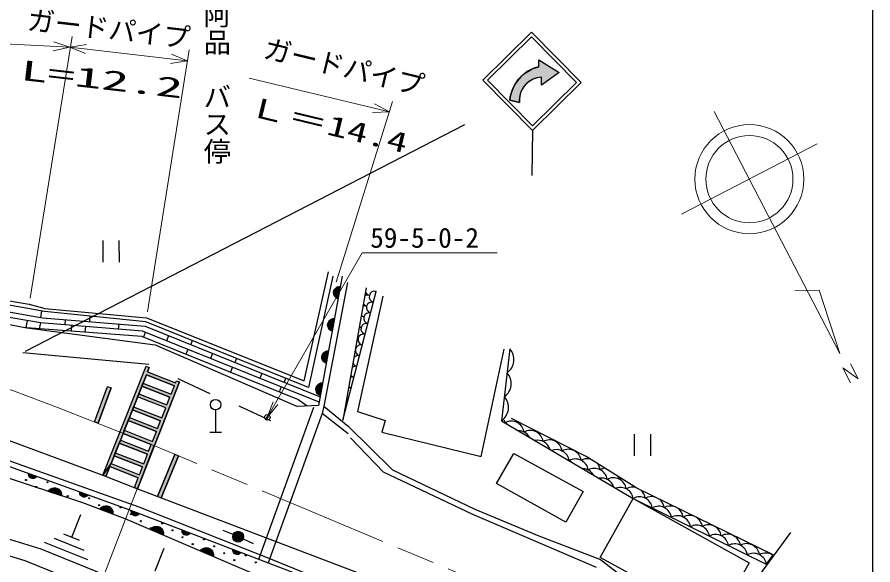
# Model space of a CAD drawing. Units: millimetres, scale not verified. Extents: x 40000 to 680000, y 20000 to 380000.
# Drawn here: x 500493 to 579000, y 289247 to 339470 of the extents above; entities that cross this region are included whole.
import ezdxf
from ezdxf.enums import TextEntityAlignment as Align

# ---------------------------------------------------------------- set-up
doc = ezdxf.new("R2010")
doc.units = ezdxf.units.MM
doc.header["$LTSCALE"] = 1000
doc.header["$PDMODE"] = 32
doc.header["$PDSIZE"] = 500
doc.linetypes.add('CHAIN', pattern=[18.5, 12, -1.5, 3.5, -1.5])
for name, color, linetype, lineweight in [('M-BGD', 7, 'Continuous', 25), ('M-BGD-HTXT', 7, 'Continuous', 13), ('M-BMK', 2, 'CHAIN', 13), ('M-BMK-SRVR', 3, 'Continuous', 25), ('M-STR-HTXT', 7, 'Continuous', 13), ('M-STR-STRC', 7, 'Continuous', 25), ('M-TTL-BAND', 7, 'Continuous', 25)]:
    doc.layers.add(name, color=color, linetype=linetype, lineweight=lineweight)
doc.layers.add('M-OTRS', color=6, linetype='Continuous')
doc.styles.add('@ＭＳ ゴシック', font='')
doc.styles.add('ＭＳ ゴシック', font='')
doc.styles.get('@ＭＳ ゴシック').set_extended_font_data('@MS Gothic')
doc.styles.get('ＭＳ ゴシック').set_extended_font_data('MS Gothic')

# ---------------------------------------------------------------- blocks, each defined once
blk = doc.blocks.new('open_arrow')
at = {"color": 0, "linetype": 'Continuous', "lineweight": -2}
blk.add_lwpolyline([(7.5, 1.25), (0, 0), (7.5, -1.25)], dxfattribs=at)

msp = doc.modelspace()

# ---------------------------------------------------------------- hatches: boundary and pattern name
at = {"layer": 'M-STR-STRC'}
for points in [[(548359, 334925), (548346, 335540), (550206, 334394), (548597, 333232), (548600, 333963), (548207, 333907), (547832, 333780), (547430, 333544), (547198, 333345), (547005, 333126), (546805, 332813), (546682, 332527), (546601, 332223), (546567, 331954), (546571, 331643), (545692, 331850), (545736, 332156), (545808, 332463), (545934, 332832), (546124, 333226), (546295, 333502), (546500, 333770), (546670, 333959), (546963, 334228), (547183, 334394), (547553, 334619), (547842, 334755), (548135, 334862)], [(512338, 307460), (512617, 307349), (512461, 306960), (515036, 305945), (515112, 306137), (515391, 306027), (511528, 296224), (511249, 296334), (511605, 297237), (508999, 298264), (508635, 297350), (508356, 297461), (509109, 298543), (511715, 297516), (511995, 298226), (509392, 299252), (509503, 299531), (512105, 298506), (512451, 299384), (509853, 300408), (509963, 300687), (512561, 299663), (512806, 300285), (510211, 301307), (510322, 301586), (512916, 300564), (513272, 301468), (510681, 302489), (510791, 302768), (513382, 301747), (513659, 302449), (511072, 303469), (511183, 303748), (513769, 302729), (514130, 303644), (511548, 304662), (511658, 304941), (514240, 303924), (514511, 304611), (511931, 305628), (512041, 305907), (514621, 304890), (514926, 305666), (512351, 306680), (509110, 298543), (508356, 297461)], [(507599, 302365), (508799, 305606), (509128, 305484), (507927, 302243)], [(513706, 295394), (515295, 299245), (514971, 299378), (513382, 295527)]]:
    msp.add_hatch(color=256, dxfattribs=at).paths.add_polyline_path(points)

# ---------------------------------------------------------------- linework, layer by layer
at = {"layer": 'M-BGD'}
for p, q in [((508349, 318998), (508351, 316998)), ((509871, 316999), (509869, 318999)), ((526832, 306111), (529066, 316120)), ((529461, 315725), (527213, 305507)), ((530310, 315709), (528133, 303855)), ((501485, 312765), (489037, 314887)), ((491166, 314927), (501599, 313151)), ((530804, 315145), (528627, 303785)), ((502643, 311447), (487135, 314081)), ((487306, 314598), (502812, 311907)), ((529521, 314204), (529556, 314393)), ((529542, 314054), (529521, 314204)), ((529591, 313923), (529542, 314054)), ((529556, 314393), (529629, 314526)), ((529566, 314050), (529652, 314522)), ((529745, 314627), (529615, 313919)), ((529629, 314526), (529721, 314631)), ((529673, 313835), (529829, 314685)), ((529721, 314631), (529861, 314728)), ((529912, 314742), (529730, 313751)), ((529797, 313714), (529988, 314753)), ((529861, 314728), (529992, 314777)), ((530063, 314764), (529863, 313678)), ((530142, 314798), (529926, 313618)), ((529992, 314777), (530142, 314798)), ((532523, 314660), (530389, 302523)), ((530389, 302523), (533426, 314322)), ((487171, 313686), (501377, 310976)), ((529688, 313783), (529591, 313923)), ((529793, 313691), (529688, 313783)), ((529926, 313618), (529793, 313691)), ((534044, 313876), (531710, 303311)), ((503002, 312477), (501485, 312765)), ((501599, 313151), (503040, 312766)), ((502744, 312526), (502642, 311936)), ((512298, 311540), (503002, 312477)), ((503040, 312766), (512374, 311908)), ((502812, 311907), (512248, 311127)), ((504900, 311734), (504861, 311263)), ((507163, 312058), (507121, 311551)), ((512374, 311908), (526832, 306111)), ((529203, 311676), (529073, 310968)), ((529087, 311576), (529179, 311681)), ((529131, 310884), (529287, 311734)), ((529179, 311681), (529319, 311777)), ((529371, 311792), (529189, 310800)), ((529255, 310764), (529446, 311802)), ((529319, 311777), (529450, 311826)), ((529521, 311813), (529322, 310727)), ((529601, 311847), (529384, 310667)), ((529450, 311826), (529601, 311847)), ((501335, 310984), (501449, 311650)), ((501377, 310976), (513154, 309410)), ((511942, 310185), (501377, 310976)), ((502559, 310887), (502654, 311445)), ((511985, 310673), (502643, 311447)), ((505474, 310669), (505519, 311209)), ((506740, 310574), (506784, 311104)), ((509816, 311328), (509776, 310856)), ((512248, 311127), (528281, 304660)), ((527213, 305507), (512298, 311540)), ((528979, 311254), (529014, 311443)), ((529000, 311103), (528979, 311254)), ((529049, 310972), (529000, 311103)), ((529014, 311443), (529087, 311576)), ((529024, 311099), (529111, 311571)), ((529146, 310833), (529049, 310972)), ((526250, 304398), (511942, 310185)), ((528190, 304163), (511985, 310673)), ((512252, 310565), (512076, 310130)), ((514389, 310263), (514197, 309784)), ((529251, 310740), (529146, 310833)), ((529384, 310667), (529251, 310740)), ((513154, 309410), (526205, 303765)), ((516565, 309814), (516416, 309445)), ((516143, 309002), (515964, 308558)), ((518411, 308641), (518221, 308168)), ((528472, 308492), (528545, 308625)), ((528482, 308148), (528569, 308621)), ((528661, 308726), (528531, 308017)), ((528545, 308625), (528638, 308730)), ((528589, 307934), (528745, 308783)), ((528638, 308730), (528777, 308826)), ((528829, 308841), (528647, 307850)), ((528713, 307813), (528904, 308852)), ((528777, 308826), (528908, 308875)), ((528979, 308862), (528780, 307777)), ((529059, 308897), (528842, 307716)), ((528908, 308875), (529059, 308897)), ((543073, 299177), (545185, 309032)), ((545691, 309069), (544938, 302458)), ((520622, 308173), (520475, 307808)), ((528437, 308303), (528472, 308492)), ((528459, 308153), (528437, 308303)), ((528508, 308022), (528459, 308153)), ((528604, 307882), (528508, 308022)), ((528709, 307790), (528604, 307882)), ((528842, 307716), (528709, 307790)), ((520063, 306900), (520246, 307354)), ((518199, 304919), (515263, 306316)), ((522949, 306810), (522762, 306343)), ((525128, 306351), (524982, 305990)), ((524711, 305560), (524524, 305096)), ((527896, 305352), (527930, 305541)), ((527930, 305541), (528004, 305674)), ((527940, 305198), (528027, 305670)), ((528120, 305775), (527990, 305067)), ((528004, 305674), (528096, 305779)), ((528047, 304983), (528203, 305833)), ((528096, 305779), (528236, 305876)), ((528287, 305891), (528105, 304899)), ((528172, 304863), (528362, 305901)), ((528236, 305876), (528367, 305925)), ((528438, 305912), (528238, 304826)), ((528517, 305946), (528300, 304766)), ((528367, 305925), (528517, 305946)), ((527917, 305202), (527896, 305352)), ((527966, 305071), (527917, 305202)), ((528062, 304931), (527966, 305071)), ((528167, 304839), (528062, 304931)), ((528300, 304766), (528167, 304839)), ((528133, 303855), (526205, 303765)), ((527108, 303807), (526250, 304398)), ((518700, 303459), (518702, 301419)), ((523755, 302441), (520864, 303793)), ((522667, 289766), (527721, 303716)), ((528464, 303117), (523512, 289444)), ((528627, 303785), (528464, 303117)), ((530870, 301269), (528464, 303117)), ((528627, 303785), (530858, 301963)), ((531710, 303311), (534244, 302481)), ((488362, 302863), (511666, 294562)), ((488404, 302387), (510731, 294316)), ((534244, 302481), (533949, 301426)), ((544938, 302458), (557020, 295337)), ((552688, 299172), (545832, 302672)), ((497134, 301628), (508495, 297405)), ((530858, 301963), (534925, 297948)), ((506510, 294922), (487923, 301092)), ((518162, 301419), (519242, 301420)), ((534108, 297761), (531079, 300900)), ((533949, 301426), (543073, 299177)), ((557099, 301234), (557101, 299234)), ((558621, 299235), (558619, 301235)), ((544463, 296695), (546069, 299444)), ((546069, 299444), (552429, 295982)), ((557341, 296273), (552688, 299172)), ((501543, 297535), (501545, 297636)), ((501545, 297636), (502298, 297364)), ((502246, 297315), (501554, 297565)), ((542295, 293874), (534108, 297761)), ((534925, 297948), (542481, 294357)), ((501561, 297443), (501543, 297535)), ((501609, 297341), (501561, 297443)), ((501562, 297494), (502194, 297266)), ((502127, 297222), (501585, 297418)), ((501668, 297269), (501609, 297341)), ((501624, 297336), (502045, 297183)), ((501747, 297206), (501668, 297269)), ((501938, 297171), (501698, 297258)), ((501867, 297162), (501747, 297206)), ((501969, 297160), (501867, 297162)), ((502060, 297178), (501969, 297160)), ((502163, 297226), (502060, 297178)), ((502235, 297285), (502163, 297226)), ((502298, 297364), (502235, 297285)), ((508495, 297405), (511389, 296279)), ((503337, 295976), (503435, 296107)), ((504571, 295566), (503337, 295976)), ((504546, 295656), (503411, 296033)), ((503435, 296107), (503550, 296206)), ((503460, 296099), (504546, 295739)), ((504546, 295821), (503509, 296165)), ((503550, 296206), (503715, 296288)), ((503608, 296214), (504496, 295919)), ((504447, 296018), (503706, 296264)), ((503715, 296288), (503863, 296321)), ((503854, 296297), (504348, 296133)), ((503863, 296321), (504027, 296322)), ((504027, 296322), (504224, 296256)), ((504224, 296256), (504356, 296158)), ((504356, 296158), (504455, 296043)), ((504455, 296043), (504537, 295878)), ((511389, 296279), (540002, 285409)), ((550838, 293148), (544463, 296695)), ((552429, 295982), (550838, 293148)), ((569914, 290135), (557341, 296273)), ((487789, 295310), (502671, 290708)), ((504537, 295878), (504570, 295730)), ((504570, 295730), (504571, 295566)), ((506244, 295836), (506246, 295937)), ((506261, 295744), (506244, 295836)), ((506246, 295937), (506998, 295665)), ((506947, 295616), (506254, 295866)), ((506310, 295642), (506261, 295744)), ((506263, 295795), (506895, 295566)), ((506828, 295522), (506286, 295718)), ((506368, 295569), (506310, 295642)), ((506325, 295636), (506746, 295484)), ((506448, 295507), (506368, 295569)), ((506639, 295472), (506399, 295559)), ((506568, 295463), (506448, 295507)), ((506669, 295461), (506568, 295463)), ((506761, 295479), (506669, 295461)), ((506863, 295527), (506761, 295479)), ((506936, 295586), (506863, 295527)), ((506998, 295665), (506936, 295586)), ((553975, 289931), (557020, 295337)), ((557020, 295337), (569282, 289276)), ((557020, 295337), (567657, 289443)), ((510395, 293478), (506510, 294922)), ((508063, 294345), (508166, 294473)), ((508166, 294473), (508284, 294568)), ((508190, 294464), (509262, 294065)), ((509265, 294147), (508242, 294528)), ((508284, 294568), (508451, 294644)), ((508342, 294574), (509219, 294248)), ((509173, 294348), (508442, 294620)), ((508451, 294644), (508600, 294672)), ((508591, 294648), (509079, 294466)), ((508600, 294672), (508765, 294666)), ((508765, 294666), (508960, 294594)), ((508960, 294594), (509088, 294491)), ((509088, 294491), (509182, 294372)), ((511666, 294562), (523729, 289805)), ((487864, 293668), (501206, 289640)), ((505502, 291783), (506337, 293857)), ((509281, 293892), (508063, 294345)), ((509259, 293983), (508138, 294400)), ((509182, 294372), (509259, 294205)), ((509259, 294205), (509287, 294056)), ((509287, 294056), (509281, 293892)), ((510731, 294316), (527055, 288094)), ((510955, 294127), (510960, 294228)), ((510972, 294036), (510955, 294127)), ((510960, 294228), (511707, 293944)), ((511655, 293895), (510967, 294157)), ((511018, 293932), (510972, 294036)), ((510974, 294086), (511602, 293847)), ((511534, 293804), (510996, 294009)), ((511076, 293859), (511018, 293932)), ((511033, 293927), (511452, 293767)), ((511154, 293795), (511076, 293859)), ((511345, 293756), (511106, 293848)), ((511274, 293749), (511154, 293795)), ((511375, 293745), (511274, 293749)), ((511467, 293761), (511375, 293745)), ((511570, 293808), (511467, 293761)), ((511643, 293865), (511570, 293808)), ((511707, 293944), (511643, 293865)), ((553636, 289004), (542295, 293874)), ((542481, 294357), (548354, 291897)), ((525958, 286828), (510395, 293478)), ((506220, 291494), (504784, 292072)), ((512704, 292491), (512814, 292614)), ((513900, 291980), (512704, 292491)), ((513883, 292072), (512783, 292542)), ((512814, 292614), (512936, 292703)), ((512837, 292604), (513889, 292154)), ((513896, 292236), (512892, 292665)), ((512936, 292703), (513107, 292771)), ((512994, 292706), (513855, 292338)), ((513814, 292441), (513097, 292747)), ((513107, 292771), (513257, 292792)), ((513247, 292768), (513725, 292564)), ((513257, 292792), (513421, 292778)), ((513421, 292778), (513612, 292697)), ((513612, 292697), (513735, 292587)), ((513735, 292587), (513824, 292465)), ((513824, 292465), (513893, 292294)), ((513893, 292294), (513913, 292144)), ((513913, 292144), (513900, 291980)), ((515624, 292348), (515629, 292449)), ((515641, 292256), (515624, 292348)), ((515629, 292449), (516376, 292164)), ((516324, 292116), (515636, 292378)), ((515687, 292153), (515641, 292256)), ((515643, 292307), (516271, 292067)), ((516203, 292025), (515665, 292230)), ((515745, 292079), (515687, 292153)), ((515702, 292147), (516121, 291988)), ((515823, 292015), (515745, 292079)), ((516014, 291977), (515775, 292068)), ((516312, 292086), (516239, 292028)), ((516376, 292164), (516312, 292086)), ((520307, 292019), (519383, 292403)), ((571441, 292211), (548026, 260381)), ((506982, 289703), (502993, 291309)), ((503889, 291690), (506601, 290598)), ((515943, 291970), (515823, 292015)), ((516044, 291965), (515943, 291970)), ((516136, 291982), (516044, 291965)), ((516239, 292028), (516136, 291982)), ((521224, 291620), (522134, 291207)), ((548354, 291897), (554005, 289745)), ((502671, 290708), (517223, 284851)), ((513144, 288712), (513979, 290786)), ((517302, 290526), (517411, 290649)), ((518498, 290015), (517302, 290526)), ((518480, 290107), (517381, 290577)), ((517411, 290649), (517534, 290738)), ((517435, 290639), (518487, 290189)), ((518494, 290271), (517490, 290700)), ((517534, 290738), (517705, 290806)), ((517592, 290741), (518453, 290374)), ((518412, 290476), (517694, 290783)), ((517705, 290806), (517855, 290827)), ((517845, 290803), (518323, 290599)), ((517855, 290827), (518019, 290814)), ((518019, 290814), (518210, 290732)), ((518210, 290732), (518333, 290623)), ((518333, 290623), (518422, 290500)), ((518422, 290500), (518490, 290329)), ((520293, 290569), (520297, 290670)), ((520309, 290477), (520293, 290569)), ((520297, 290670), (521045, 290385)), ((520992, 290336), (520304, 290599)), ((520355, 290374), (520309, 290477)), ((520311, 290527), (520939, 290288)), ((518490, 290329), (518511, 290179)), ((518511, 290179), (518498, 290015)), ((520872, 290245), (520333, 290450)), ((520413, 290300), (520355, 290374)), ((520370, 290368), (520789, 290208)), ((520491, 290236), (520413, 290300)), ((520682, 290198), (520443, 290289)), ((520611, 290191), (520491, 290236)), ((520712, 290186), (520611, 290191)), ((520804, 290203), (520712, 290186)), ((520907, 290249), (520804, 290203)), ((520981, 290307), (520907, 290249)), ((521045, 290385), (520981, 290307)), ((523729, 289805), (549040, 279550)), ((564613, 284128), (553975, 289931)), ((554005, 289745), (563990, 282082)), ((569233, 289300), (569843, 290170)), ((501206, 289640), (521474, 281526)), ((567657, 289443), (564613, 284128))]:
    msp.add_line(p, q, dxfattribs=at)
for centre, radius in [((518700, 303939), 480), ((501311, 297026), 50), ((503276, 296826), 50), ((502239, 296391), 50), ((504205, 296191), 50), ((505133, 295556), 50), ((507098, 295357), 50), ((508026, 294722), 50), ((509991, 294523), 50), ((508954, 294087), 50), ((510920, 293888), 50), ((511848, 293253), 50), ((513813, 293053), 50), ((512776, 292618), 50), ((514741, 292418), 50), ((520768, 291827), 500), ((520768, 291827), 440), ((520768, 291827), 380), ((520768, 291827), 320), ((520768, 291827), 260), ((515670, 291783), 50), ((517635, 291584), 50), ((520768, 291827), 200), ((520768, 291827), 140), ((520768, 291827), 80), ((520768, 291827), 20), ((516598, 291148), 50), ((517526, 290513), 50), ((518563, 290949), 50), ((519491, 290314), 50), ((520419, 289679), 50), ((521456, 290115), 50), ((522385, 289480), 50)]:
    msp.add_circle(centre, radius, dxfattribs=at)
for centre, radius, start, end in [((532934, 314448), 508, 199.46576, 255.56429), ((533299, 313830), 508, 75.56429, 255.56429), ((533552, 314813), 508, 243.42595, 255.56429), ((532681, 313465), 508, 75.56429, 125.69045), ((533046, 312847), 508, 75.56429, 255.56429), ((532428, 312482), 508, 75.56429, 114.05477), ((532681, 313465), 508, 214.36551, 255.56429), ((532175, 311499), 508, 75.56429, 103.85179), ((532428, 312482), 508, 226.00119, 255.56429), ((532793, 311864), 508, 75.56429, 255.56429), ((531922, 310515), 508, 75.56429, 94.40322), ((532175, 311499), 508, 236.20417, 255.56429), ((532540, 310880), 508, 75.56429, 255.56429), ((532287, 309897), 508, 75.56429, 255.56429), ((532034, 308914), 508, 75.56429, 255.56429), ((544592, 308078), 1480, 304.96594, 42.0438), ((531781, 307931), 508, 201.1464, 255.56429), ((531781, 307931), 508, 75.56429, 138.90956), ((531528, 306948), 508, 75.56429, 124.4908), ((531274, 305964), 508, 75.56429, 113.03841), ((531528, 306948), 508, 215.56516, 255.56429), ((544341, 305874), 1480, 304.96594, 42.0438), ((531021, 304981), 508, 75.56429, 102.92879), ((531274, 305964), 508, 227.01757, 255.56429), ((544090, 303670), 1480, 304.96594, 42.0438), ((530768, 303998), 508, 75.56429, 93.53014), ((531021, 304981), 508, 237.12718, 255.56429), ((544731, 301221), 1186, 50.28304, 68.68584), ((544084, 302107), 1186, 8.58077, 20.33489), ((545828, 301245), 1186, 8.58077, 118.8142), ((545181, 302131), 1186, 8.58077, 13.88161), ((546926, 301269), 1186, 113.62071, 118.8142), ((546476, 300358), 1186, 29.55065, 89.41823), ((547573, 300382), 1186, 8.58077, 118.8142), ((548221, 299496), 1186, 17.7358, 101.23308), ((549318, 299520), 1186, 8.58077, 118.8142), ((549965, 298633), 1186, 8.58077, 110.76235), ((551063, 298657), 1186, 8.58077, 118.8142), ((550613, 297747), 1186, 52.33046, 66.63842), ((551710, 297771), 1186, 8.58077, 118.8142), ((552807, 297795), 1186, 79.32311, 118.8142), ((552807, 297795), 1186, 8.58077, 36.82735), ((552357, 296885), 1186, 30.13951, 88.82933), ((553455, 296909), 1186, 8.58077, 118.8142), ((554552, 296933), 1186, 97.60543, 118.8142), ((554102, 296022), 1186, 18.17504, 100.79384), ((555200, 296046), 1186, 8.58077, 118.8142), ((554552, 296933), 1186, 8.58077, 18.545), ((556297, 296070), 1186, 110.44545, 118.8142), ((555847, 295160), 1186, 8.58077, 110.38811), ((556944, 295184), 1186, 75.09093, 118.8142), ((556944, 295184), 1186, 8.58077, 50.36425), ((557592, 294297), 1186, 8.58077, 118.8142), ((558689, 294321), 1186, 75.4757, 118.8142), ((558689, 294321), 1186, 8.58077, 52.47988), ((559337, 293435), 1186, 8.58077, 118.8142), ((560434, 293459), 1186, 72.87828, 118.8142), ((560434, 293459), 1186, 8.58077, 55.07729), ((561081, 292573), 1186, 8.58077, 118.8142), ((562179, 292597), 1186, 69.11379, 118.8142), ((562826, 291710), 1186, 8.58077, 118.8142), ((562179, 292597), 1186, 8.58077, 58.84178), ((563923, 291734), 1186, 8.58077, 118.8142), ((565668, 290872), 1186, 8.58077, 118.8142), ((564571, 290848), 1186, 8.58077, 118.8142), ((566316, 289985), 1186, 8.58077, 118.8142), ((567413, 290009), 1186, 8.58077, 118.8142), ((568060, 289123), 1186, 8.58077, 118.8142), ((569158, 289147), 1186, 56.22673, 118.8142)]:
    msp.add_arc(centre, radius, start, end, dxfattribs=at)
at = {"layer": 'M-BGD-HTXT'}
for p, q in [((575958, 308636), (564449, 330829)), ((561457, 321393), (573885, 327838)), ((574083, 314423), (571847, 314390)), ((575958, 308636), (574083, 314423)), ((577654, 306312), (576231, 307317)), ((576231, 307317), (576951, 305945)), ((576944, 307682), (577654, 306312))]:
    msp.add_line(p, q, dxfattribs=at)
for radius in [5000, 4000]:
    msp.add_circle((567671, 324615), radius, dxfattribs=at)
at = {"layer": 'M-BMK'}
msp.add_line((551100, 284244), (513021, 300196), dxfattribs=at)
msp.add_lwpolyline([(489483, 308569), (492756, 307647), (496190, 306567), (500159, 305196), (504283, 303661), (513021, 300196)], dxfattribs=at)
at = {"layer": 'M-BMK-SRVR'}
for p, q in [((523393, 302774), (523493, 302774)), ((523443, 302824), (523443, 302724))]:
    msp.add_line(p, q, dxfattribs=at)
msp.add_circle((523443, 302774), 50, dxfattribs=at)
at = {"layer": 'M-OTRS'}
msp.add_point((523443, 302774), dxfattribs=at)
at = {"layer": 'M-STR-HTXT'}
for p, q in [((458689, 339060), (505334, 336718)), ((501686, 313695), (505541, 337696)), ((505541, 337696), (501686, 313695)), ((503857, 337212), (505334, 336718)), ((505334, 336718), (506872, 336963)), ((505334, 336718), (503814, 336373)), ((506776, 336128), (505334, 336718)), ((505334, 336718), (516108, 335474)), ((516264, 336462), (512460, 312452)), ((514666, 336064), (516108, 335474)), ((516108, 335474), (514570, 335229)), ((521775, 333879), (534645, 330775)), ((534944, 331730), (529758, 315175)), ((533285, 331535), (534645, 330775)), ((534645, 330775), (533089, 330719)), ((513021, 300196), (502118, 271819))]:
    msp.add_line(p, q, dxfattribs=at)
msp.add_lwpolyline([(523443, 302774), (532156, 317865), (544532, 317865)], dxfattribs=at)
at = {"layer": 'M-STR-STRC'}
for p, q in [((547689, 338099), (543219, 333693)), ((543644, 333690), (547686, 337675)), ((547686, 337675), (551825, 333476)), ((552250, 333473), (547689, 338099)), ((548359, 334925), (548346, 335540)), ((548346, 335540), (550206, 334394)), ((543219, 333693), (547780, 329067)), ((547783, 329491), (543644, 333690)), ((550206, 334394), (548597, 333232)), ((548597, 333232), (548600, 333963)), ((547780, 329067), (552250, 333473)), ((551825, 333476), (547783, 329491)), ((545692, 331850), (546571, 331643)), ((501255, 308830), (541555, 329633)), ((547780, 329067), (547705, 324937)), ((512585, 307630), (501008, 308681)), ((508356, 297461), (512338, 307460)), ((512462, 306959), (512617, 307349)), ((512042, 305906), (512351, 306680)), ((512351, 306680), (514926, 305666)), ((512461, 306960), (515036, 305945)), ((507599, 302365), (508799, 305606)), ((507927, 302243), (509128, 305484)), ((508799, 305606), (509128, 305484)), ((511528, 296224), (515391, 306027)), ((511658, 304941), (511931, 305628)), ((511931, 305628), (514511, 304611)), ((512041, 305907), (514621, 304890)), ((514621, 304890), (514926, 305666)), ((515036, 305945), (515112, 306137)), ((511548, 304662), (511183, 303748)), ((514130, 303644), (511548, 304662)), ((511658, 304941), (514240, 303924)), ((514240, 303924), (514511, 304611)), ((510792, 302768), (511072, 303469)), ((511072, 303469), (513659, 302449)), ((511182, 303748), (513769, 302729)), ((513769, 302729), (514130, 303644)), ((510322, 301586), (510681, 302489)), ((510681, 302489), (513272, 301468)), ((510791, 302768), (513382, 301747)), ((513382, 301747), (513659, 302449)), ((510321, 301587), (512916, 300564)), ((512916, 300564), (513272, 301468)), ((510211, 301307), (509963, 300687)), ((509963, 300687), (512561, 299663)), ((510211, 301307), (512806, 300285)), ((509503, 299531), (509853, 300408)), ((509853, 300408), (512451, 299384)), ((512561, 299663), (512806, 300285)), ((509110, 298543), (509392, 299252)), ((509392, 299252), (511995, 298227)), ((509502, 299531), (512105, 298506)), ((512105, 298506), (512451, 299384)), ((513382, 295527), (514971, 299378)), ((515295, 299245), (513706, 295394)), ((509109, 298543), (511715, 297516)), ((508635, 297350), (508999, 298264)), ((508999, 298264), (511605, 297237)), ((511715, 297516), (511995, 298227)), ((511249, 296334), (511605, 297237))]:
    msp.add_line(p, q, dxfattribs=at)
for points in [[(548359, 334925), (548346, 335540), (550206, 334394), (548597, 333232), (548600, 333963), (548207, 333907), (547832, 333780), (547430, 333544), (547198, 333345), (547005, 333126), (546805, 332813), (546682, 332527), (546601, 332223), (546567, 331954), (546571, 331643), (545692, 331850), (545736, 332156), (545808, 332463), (545934, 332832), (546124, 333226), (546295, 333502), (546500, 333770), (546670, 333959), (546963, 334228), (547183, 334394), (547553, 334619), (547842, 334755), (548135, 334862)], [(512338, 307460), (512617, 307349), (512461, 306960), (515036, 305945), (515112, 306137), (515391, 306027), (511528, 296224), (511249, 296334), (511605, 297237), (508999, 298264), (508635, 297350), (508356, 297461), (509109, 298543), (511715, 297516), (511995, 298226), (509392, 299252), (509503, 299531), (512105, 298506), (512451, 299384), (509853, 300408), (509963, 300687), (512561, 299663), (512806, 300285), (510211, 301307), (510322, 301586), (512916, 300564), (513272, 301468), (510681, 302489), (510791, 302768), (513382, 301747), (513659, 302449), (511072, 303469), (511183, 303748), (513769, 302729), (514130, 303644), (511548, 304662), (511658, 304941), (514240, 303924), (514511, 304611), (511931, 305628), (512041, 305907), (514621, 304890), (514926, 305666), (512351, 306680), (509110, 298543), (508356, 297461)], [(507599, 302365), (508799, 305606), (509128, 305484), (507927, 302243)], [(513706, 295394), (515295, 299245), (514971, 299378), (513382, 295527)]]:
    msp.add_lwpolyline(points, close=True, dxfattribs=at)
for centre, radius, start, end in [((549193, 331507), 3518, 103.7242, 174.40001), ((548706, 331823), 2143, 92.8333, 184.80986)]:
    msp.add_arc(centre, radius, start, end, dxfattribs=at)
at = {"layer": 'M-TTL-BAND'}
msp.add_line((579000, 20000), (579000, 370000), dxfattribs=at)

# ---------------------------------------------------------------- block references
at = {"layer": 'M-STR-HTXT', "xscale": 200, "yscale": 200, "rotation": 60}
msp.add_blockref('open_arrow', (523443, 302774), dxfattribs=at)

# ---------------------------------------------------------------- texts
at = {"layer": 'M-STR-HTXT'}
for s, rotation, style, p in [('上阿品\u3000バス停', 270.051, '@ＭＳ ゴシック', (517348, 343426)), ('ガードパイプ', 353.451, 'ＭＳ ゴシック', (501289, 337793)), ('ガードパイプ', 346.451, 'ＭＳ ゴシック', (522849, 335252))]:
    msp.add_text(s, height=1833, rotation=rotation, dxfattribs=dict(at, style=style)).set_placement(p, align=Align.BOTTOM_LEFT)
at = {"layer": 'M-STR-HTXT', "style": 'ＭＳ ゴシック'}
for s, rotation, width, p in [('L=12.2', 353.451, 2, (500670, 333176)), ('Ｌ＝14.4', 346.451, 1.5, (521372, 329959))]:
    msp.add_text(s, height=1833, rotation=rotation, dxfattribs=dict(at, width=width)).set_placement(p, align=Align.BOTTOM_LEFT)
msp.add_text('59-5-0-2', height=1833, dxfattribs=at).set_placement((532887, 317773), align=Align.BOTTOM_LEFT)

doc.saveas('drawing.dxf')
